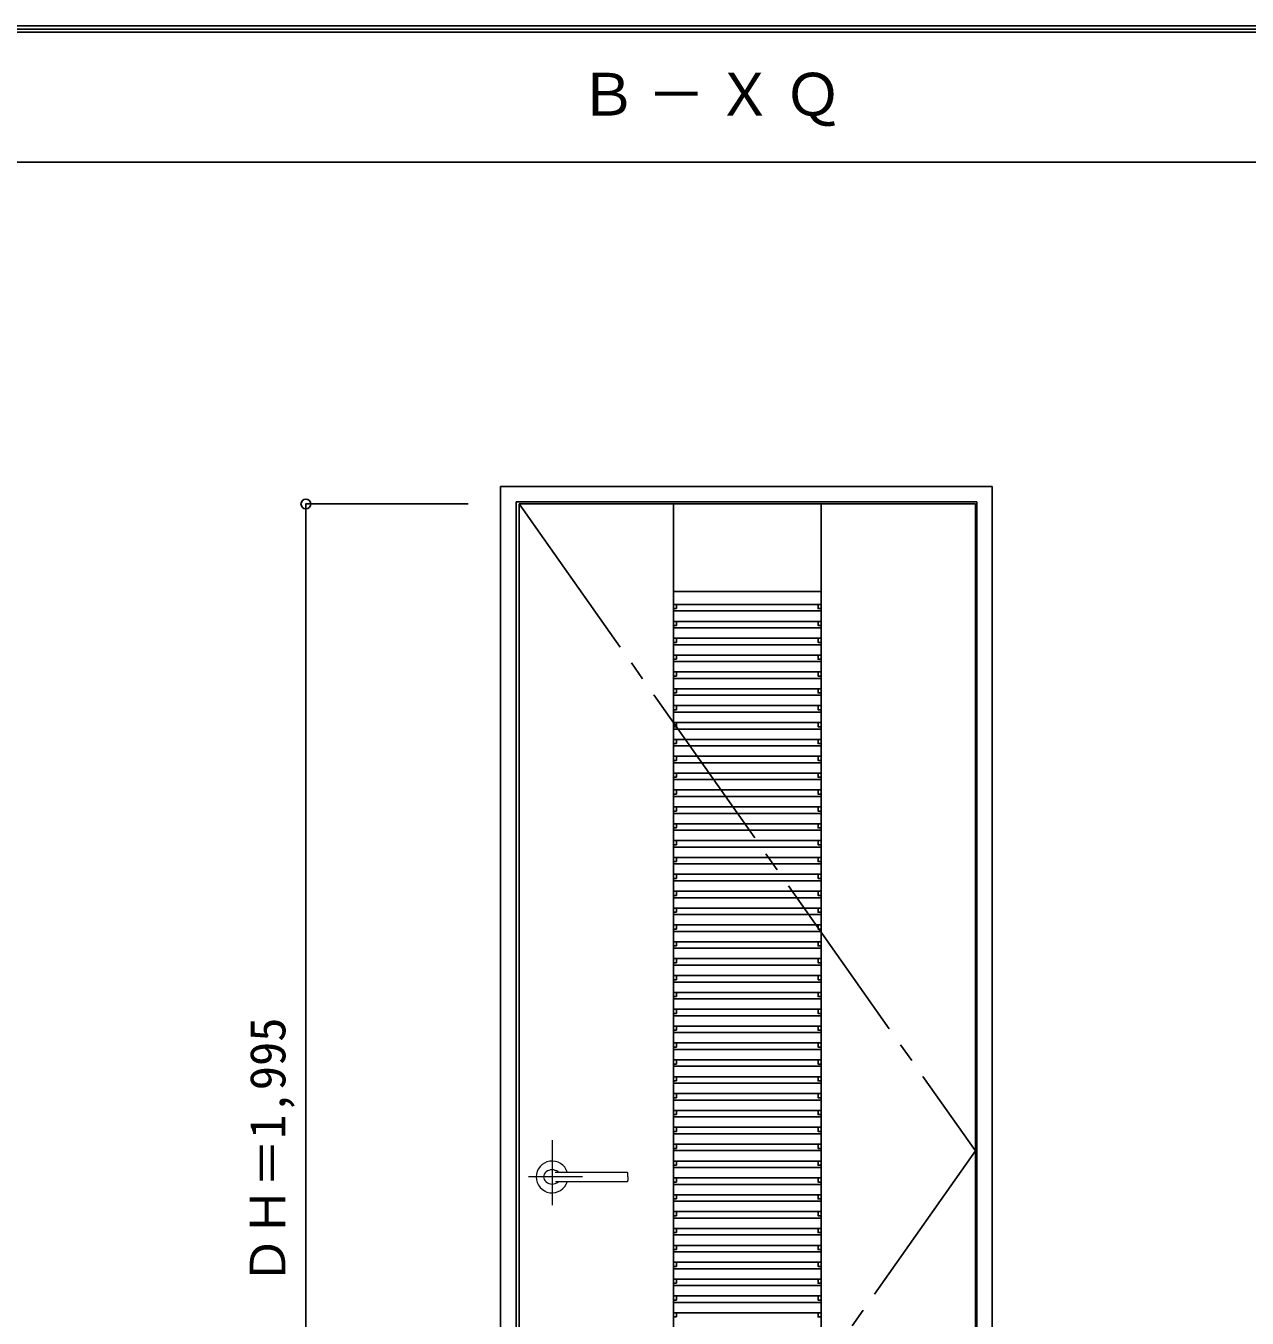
# Model space of a CAD drawing. Units: millimetres, scale not verified. Extents: x -6000 to 5700, y -4307 to 4175.
# Drawn here: x -966 to 917, y 2183 to 4175 of the extents above; entities that cross this region are included whole.
import ezdxf
from ezdxf.enums import TextEntityAlignment as Align

# ---------------------------------------------------------------- set-up
doc = ezdxf.new("R2010")
doc.units = ezdxf.units.MM
doc.header["$LTSCALE"] = 30
doc.header["$PDMODE"] = 32
doc.header["$PDSIZE"] = 15
doc.linetypes.add('CHAIN1', pattern=[8, 5, -1, 1, -1])
doc.linetypes.add('CHAIN2', pattern=[12, 9, -1, 1, -1])
for name, color, linetype in [('0-2_扉', 3, 'Continuous'), ('0-3_仕上げ', 4, 'Continuous'), ('0-4_枠', 3, 'Continuous'), ('0-7', 7, 'CHAIN2'), ('0-A_文字', 7, 'Continuous'), ('0-B_寸法', 7, 'Continuous'), ('F-1_枠', 6, 'Continuous')]:
    doc.layers.add(name, color=color, linetype=linetype)
doc.layers.add('0-5_レバー', color=7, linetype='Continuous', lineweight=18)
doc.styles.add('ＭＳ ゴシック', font='')
doc.styles.get('ＭＳ ゴシック').set_extended_font_data('MS Gothic')

msp = doc.modelspace()

# ---------------------------------------------------------------- linework, layer by layer
at = {"layer": '0-2_扉'}
for p, q in [((-205.2, 3438), (497.8, 3438)), ((-205.2, 1443), (-205.2, 3438)), ((497.8, 1443), (497.8, 3438))]:
    msp.add_line(p, q, dxfattribs=at)
at = {"layer": '0-3_仕上げ', "color": 3}
for p, q in [((32.3, 1443), (32.3, 3438)), ((260.3, 1443), (260.3, 3438))]:
    msp.add_line(p, q, dxfattribs=at)
at = {"layer": '0-3_仕上げ', "color": 7}
msp.add_line((32.3, 3303), (260.3, 3303), dxfattribs=at)
at = {"layer": '0-3_仕上げ'}
for p, q in [((32.3, 3283), (260.3, 3283)), ((32.3, 3276.58), (37.3, 3276.58)), ((32.3, 3273), (260.3, 3273)), ((37.3, 3283), (37.3, 3276.58)), ((32.3, 3257), (260.3, 3257)), ((32.3, 3250.58), (37.3, 3250.58)), ((37.3, 3257), (37.3, 3250.58)), ((32.3, 3247), (260.3, 3247)), ((32.3, 3231), (260.3, 3231)), ((37.3, 3231), (37.3, 3224.58)), ((32.3, 3224.58), (37.3, 3224.58)), ((32.3, 3221), (260.3, 3221)), ((32.3, 3205), (260.3, 3205)), ((32.3, 3198.58), (37.3, 3198.58)), ((32.3, 3195), (260.3, 3195)), ((37.3, 3205), (37.3, 3198.58)), ((32.3, 3179), (260.3, 3179)), ((32.3, 3172.58), (37.3, 3172.58)), ((32.3, 3169), (260.3, 3169)), ((37.3, 3179), (37.3, 3172.58)), ((32.3, 3153), (260.3, 3153)), ((37.3, 3153), (37.3, 3146.58)), ((32.3, 3146.58), (37.3, 3146.58)), ((32.3, 3143), (260.3, 3143)), ((32.3, 3127), (260.3, 3127)), ((32.3, 3120.58), (37.3, 3120.58)), ((32.3, 3117), (260.3, 3117)), ((37.3, 3127), (37.3, 3120.58)), ((32.3, 3101), (260.3, 3101)), ((32.3, 3094.58), (37.3, 3094.58)), ((32.3, 3091), (260.3, 3091)), ((37.3, 3101), (37.3, 3094.58)), ((32.3, 3075), (260.3, 3075)), ((32.3, 3068.58), (37.3, 3068.58)), ((37.3, 3075), (37.3, 3068.58)), ((32.3, 3065), (260.3, 3065)), ((32.3, 3049), (260.3, 3049)), ((37.3, 3049), (37.3, 3042.58)), ((32.3, 3042.58), (37.3, 3042.58)), ((32.3, 3039), (260.3, 3039)), ((32.3, 3023), (260.3, 3023)), ((32.3, 3016.58), (37.3, 3016.58)), ((32.3, 3013), (260.3, 3013)), ((37.3, 3023), (37.3, 3016.58)), ((32.3, 2997), (260.3, 2997)), ((32.3, 2990.58), (37.3, 2990.58)), ((37.3, 2997), (37.3, 2990.58)), ((32.3, 2987), (260.3, 2987)), ((32.3, 2971), (260.3, 2971)), ((37.3, 2971), (37.3, 2964.58)), ((32.3, 2964.58), (37.3, 2964.58)), ((32.3, 2961), (260.3, 2961)), ((32.3, 2945), (260.3, 2945)), ((32.3, 2938.58), (37.3, 2938.58)), ((32.3, 2935), (260.3, 2935)), ((37.3, 2945), (37.3, 2938.58)), ((32.3, 2919), (260.3, 2919)), ((32.3, 2912.58), (37.3, 2912.58)), ((32.3, 2909), (260.3, 2909)), ((37.3, 2919), (37.3, 2912.58)), ((32.3, 2893), (260.3, 2893)), ((37.3, 2893), (37.3, 2886.58)), ((32.3, 2886.58), (37.3, 2886.58)), ((32.3, 2883), (260.3, 2883)), ((32.3, 2867), (260.3, 2867)), ((32.3, 2860.58), (37.3, 2860.58)), ((32.3, 2857), (260.3, 2857)), ((37.3, 2867), (37.3, 2860.58)), ((32.3, 2841), (260.3, 2841)), ((32.3, 2834.58), (37.3, 2834.58)), ((32.3, 2831), (260.3, 2831)), ((37.3, 2841), (37.3, 2834.58)), ((32.3, 2815), (260.3, 2815)), ((37.3, 2815), (37.3, 2808.58)), ((32.3, 2808.58), (37.3, 2808.58)), ((32.3, 2805), (260.3, 2805)), ((32.3, 2789), (260.3, 2789)), ((32.3, 2782.58), (37.3, 2782.58)), ((32.3, 2779), (260.3, 2779)), ((37.3, 2789), (37.3, 2782.58)), ((32.3, 2763), (260.3, 2763)), ((32.3, 2756.58), (37.3, 2756.58)), ((32.3, 2753), (260.3, 2753)), ((37.3, 2763), (37.3, 2756.58)), ((32.3, 2737), (260.3, 2737)), ((32.3, 2730.58), (37.3, 2730.58)), ((37.3, 2737), (37.3, 2730.58)), ((32.3, 2727), (260.3, 2727)), ((32.3, 2711), (260.3, 2711)), ((37.3, 2711), (37.3, 2704.58)), ((32.3, 2704.58), (37.3, 2704.58)), ((32.3, 2701), (260.3, 2701)), ((32.3, 2685), (260.3, 2685)), ((32.3, 2678.58), (37.3, 2678.58)), ((32.3, 2675), (260.3, 2675)), ((37.3, 2685), (37.3, 2678.58)), ((32.3, 2659), (260.3, 2659)), ((32.3, 2652.58), (37.3, 2652.58)), ((37.3, 2659), (37.3, 2652.58)), ((32.3, 2649), (260.3, 2649)), ((32.3, 2633), (260.3, 2633)), ((37.3, 2633), (37.3, 2626.58)), ((32.3, 2626.58), (37.3, 2626.58)), ((32.3, 2623), (260.3, 2623)), ((32.3, 2607), (260.3, 2607)), ((32.3, 2600.58), (37.3, 2600.58)), ((32.3, 2597), (260.3, 2597)), ((37.3, 2607), (37.3, 2600.58)), ((32.3, 2581), (260.3, 2581)), ((32.3, 2574.58), (37.3, 2574.58)), ((32.3, 2571), (260.3, 2571)), ((37.3, 2581), (37.3, 2574.58)), ((32.3, 2555), (260.3, 2555)), ((37.3, 2555), (37.3, 2548.58)), ((32.3, 2548.58), (37.3, 2548.58)), ((32.3, 2545), (260.3, 2545)), ((32.3, 2529), (260.3, 2529)), ((32.3, 2522.58), (37.3, 2522.58)), ((32.3, 2519), (260.3, 2519)), ((37.3, 2529), (37.3, 2522.58)), ((32.3, 2503), (260.3, 2503)), ((32.3, 2496.58), (37.3, 2496.58)), ((32.3, 2493), (260.3, 2493)), ((37.3, 2503), (37.3, 2496.58)), ((32.3, 2477), (260.3, 2477)), ((32.3, 2470.58), (37.3, 2470.58)), ((37.3, 2477), (37.3, 2470.58)), ((32.3, 2467), (260.3, 2467)), ((32.3, 2451), (260.3, 2451)), ((37.3, 2451), (37.3, 2444.58)), ((32.3, 2444.58), (37.3, 2444.58)), ((32.3, 2441), (260.3, 2441)), ((32.3, 2425), (260.3, 2425)), ((32.3, 2418.58), (37.3, 2418.58)), ((32.3, 2415), (260.3, 2415)), ((37.3, 2425), (37.3, 2418.58)), ((32.3, 2399), (260.3, 2399)), ((32.3, 2392.58), (37.3, 2392.58)), ((37.3, 2399), (37.3, 2392.58)), ((32.3, 2389), (260.3, 2389)), ((32.3, 2373), (260.3, 2373)), ((37.3, 2373), (37.3, 2366.58)), ((32.3, 2366.58), (37.3, 2366.58)), ((32.3, 2363), (260.3, 2363)), ((32.3, 2347), (260.3, 2347)), ((32.3, 2340.58), (37.3, 2340.58)), ((32.3, 2337), (260.3, 2337)), ((37.3, 2347), (37.3, 2340.58)), ((32.3, 2321), (260.3, 2321)), ((32.3, 2314.58), (37.3, 2314.58)), ((32.3, 2311), (260.3, 2311)), ((37.3, 2321), (37.3, 2314.58)), ((32.3, 2295), (260.3, 2295)), ((37.3, 2295), (37.3, 2288.58)), ((32.3, 2288.58), (37.3, 2288.58)), ((32.3, 2285), (260.3, 2285)), ((32.3, 2269), (260.3, 2269)), ((32.3, 2262.58), (37.3, 2262.58)), ((32.3, 2259), (260.3, 2259)), ((37.3, 2269), (37.3, 2262.58)), ((32.3, 2243), (260.3, 2243)), ((32.3, 2236.58), (37.3, 2236.58)), ((32.3, 2233), (260.3, 2233)), ((37.3, 2243), (37.3, 2236.58)), ((32.3, 2217), (260.3, 2217)), ((37.3, 2217), (37.3, 2210.58)), ((32.3, 2210.58), (37.3, 2210.58)), ((32.3, 2207), (260.3, 2207)), ((32.3, 2191), (260.3, 2191)), ((32.3, 2184.58), (37.3, 2184.58)), ((37.3, 2191), (37.3, 2184.58))]:
    msp.add_line(p, q, dxfattribs=at)
for points in [[(255.3, 3283), (255.3, 3276.58), (260.3, 3276.58)], [(255.3, 3257), (255.3, 3250.58), (260.3, 3250.58)], [(255.3, 3231), (255.3, 3224.58), (260.3, 3224.58)], [(255.3, 3205), (255.3, 3198.58), (260.3, 3198.58)], [(255.3, 3179), (255.3, 3172.58), (260.3, 3172.58)], [(255.3, 3153), (255.3, 3146.58), (260.3, 3146.58)], [(255.3, 3127), (255.3, 3120.58), (260.3, 3120.58)], [(255.3, 3101), (255.3, 3094.58), (260.3, 3094.58)], [(255.3, 3075), (255.3, 3068.58), (260.3, 3068.58)], [(255.3, 3049), (255.3, 3042.58), (260.3, 3042.58)], [(255.3, 3023), (255.3, 3016.58), (260.3, 3016.58)], [(255.3, 2997), (255.3, 2990.58), (260.3, 2990.58)], [(255.3, 2971), (255.3, 2964.58), (260.3, 2964.58)], [(255.3, 2945), (255.3, 2938.58), (260.3, 2938.58)], [(255.3, 2919), (255.3, 2912.58), (260.3, 2912.58)], [(255.3, 2893), (255.3, 2886.58), (260.3, 2886.58)], [(255.3, 2867), (255.3, 2860.58), (260.3, 2860.58)], [(255.3, 2841), (255.3, 2834.58), (260.3, 2834.58)], [(255.3, 2815), (255.3, 2808.58), (260.3, 2808.58)], [(255.3, 2789), (255.3, 2782.58), (260.3, 2782.58)], [(255.3, 2763), (255.3, 2756.58), (260.3, 2756.58)], [(255.3, 2737), (255.3, 2730.58), (260.3, 2730.58)], [(255.3, 2711), (255.3, 2704.58), (260.3, 2704.58)], [(255.3, 2685), (255.3, 2678.58), (260.3, 2678.58)], [(255.3, 2659), (255.3, 2652.58), (260.3, 2652.58)], [(255.3, 2633), (255.3, 2626.58), (260.3, 2626.58)], [(255.3, 2607), (255.3, 2600.58), (260.3, 2600.58)], [(255.3, 2581), (255.3, 2574.58), (260.3, 2574.58)], [(255.3, 2555), (255.3, 2548.58), (260.3, 2548.58)], [(255.3, 2529), (255.3, 2522.58), (260.3, 2522.58)], [(255.3, 2503), (255.3, 2496.58), (260.3, 2496.58)], [(255.3, 2477), (255.3, 2470.58), (260.3, 2470.58)], [(255.3, 2451), (255.3, 2444.58), (260.3, 2444.58)], [(255.3, 2425), (255.3, 2418.58), (260.3, 2418.58)], [(255.3, 2399), (255.3, 2392.58), (260.3, 2392.58)], [(255.3, 2373), (255.3, 2366.58), (260.3, 2366.58)], [(255.3, 2347), (255.3, 2340.58), (260.3, 2340.58)], [(255.3, 2321), (255.3, 2314.58), (260.3, 2314.58)], [(255.3, 2295), (255.3, 2288.58), (260.3, 2288.58)], [(255.3, 2269), (255.3, 2262.58), (260.3, 2262.58)], [(255.3, 2243), (255.3, 2236.58), (260.3, 2236.58)], [(255.3, 2217), (255.3, 2210.58), (260.3, 2210.58)], [(255.3, 2191), (255.3, 2184.58), (260.3, 2184.58)]]:
    msp.add_lwpolyline(points, dxfattribs=at)
at = {"layer": '0-4_枠'}
for p, q in [((-234.2, 3465), (523.8, 3465)), ((-234.2, 1418), (-234.2, 3465)), ((523.8, 1418), (523.8, 3465)), ((-210.2, 3441), (499.8, 3441)), ((-210.2, 1418), (-210.2, 3441)), ((499.8, 1418), (499.8, 3441))]:
    msp.add_line(p, q, dxfattribs=at)
at = {"layer": '0-5_レバー', "color": 4, "linetype": 'CHAIN1'}
for p, q in [((-154.7, 2456.96), (-154.7, 2357.11)), ((-107.9, 2400.5), (-190.92, 2400.5))]:
    msp.add_line(p, q, dxfattribs=at)
at = {"layer": '0-5_レバー'}
for q in [(-37.7, 2405.99), (-37.7, 2395)]:
    msp.add_line((-37.7, 2400.5), q, dxfattribs=at)
for points in [[(-144.74, 2407.49), (-145.51, 2408.28), (-147.48, 2409.65), (-149.73, 2410.66), (-152.16, 2411.29), (-154.7, 2411.5), (-157.24, 2411.29), (-159.67, 2410.66), (-161.92, 2409.65), (-163.89, 2408.28), (-165.51, 2406.61), (-166.71, 2404.71), (-167.45, 2402.65), (-167.7, 2400.5), (-167.45, 2398.35), (-166.71, 2396.29), (-165.51, 2394.39), (-163.89, 2392.72), (-161.92, 2391.35), (-159.67, 2390.34), (-157.24, 2389.71), (-154.7, 2389.5), (-152.16, 2389.71), (-149.73, 2390.34), (-147.48, 2391.35), (-145.51, 2392.72), (-144.74, 2393.51)], [(-39.2, 2407.5), (-48.93, 2407.5), (-59.11, 2407.5), (-68.71, 2407.5), (-77.7, 2407.5), (-86.11, 2407.5), (-93.92, 2407.5), (-100.74, 2407.5), (-107.04, 2407.5), (-112.8, 2407.5), (-118.05, 2407.5), (-122.84, 2407.5), (-127.5, 2407.5), (-131.7, 2407.5), (-135.45, 2407.5), (-137.45, 2407.5), (-139.3, 2407.5), (-141.31, 2407.49), (-143.72, 2407.49), (-145.21, 2407.49), (-146.75, 2407.49), (-148.27, 2407.49), (-149.37, 2407.49), (-149.83, 2407.49), (-149.83, 2407.48)], [(-149.68, 2393.51), (-149.55, 2393.51), (-149.11, 2393.51), (-148.39, 2393.51), (-147.37, 2393.51), (-146.11, 2393.51), (-144.76, 2393.51), (-141.9, 2393.51), (-138.92, 2393.5), (-135.9, 2393.5), (-132.86, 2393.5), (-129.79, 2393.5), (-126.71, 2393.5), (-122.71, 2393.5), (-118.3, 2393.5), (-113.33, 2393.5), (-107.8, 2393.5), (-101.71, 2393.5), (-95.06, 2393.5), (-87.85, 2393.5), (-79.26, 2393.5), (-70, 2393.5), (-60.06, 2393.5), (-49.45, 2393.5), (-39.2, 2393.5)], [(-39.2, 2407.5), (-48.28, 2407.5), (-48.68, 2407.5)]]:
    msp.add_lwpolyline(points, dxfattribs=at)
for centre, radius, start, end in [((-154.7, 2400.5), 24.55, 16.59952, 343.36736), ((-39.2, 2406), 1.5, 0.00847, 89.9163), ((-39.2, 2406), 1.5, 360, 90.17419), ((-39.2, 2395), 1.5, 270.16419, 0), ((-39.2, 2395), 1.5, 269.91059, 359.99153)]:
    msp.add_arc(centre, radius, start, end, dxfattribs=at)
at = {"layer": '0-7'}
for p, q in [((-205.2, 3438), (497.8, 2440.5)), ((497.8, 2440.5), (-205.2, 1443))]:
    msp.add_line(p, q, dxfattribs=at)
at = {"layer": '0-B_寸法', "color": 4}
for q in [(-284.2, 3438), (-534.2, 1443)]:
    msp.add_line((-534.2, 3438), q, dxfattribs=at)
at = {"layer": '0-B_寸法'}
msp.add_point((-534.2, 3438), dxfattribs=at)
at = {"layer": 'F-1_枠'}
for p, q in [((-6000, 4175), (5700, 4175)), ((-6000, 4170), (5700, 4170)), ((-6000, 4165), (5700, 4165)), ((-6000, 3965), (5700, 3965))]:
    msp.add_line(p, q, dxfattribs=at)

# ---------------------------------------------------------------- texts
at = {"layer": '0-A_文字', "insert": (-113.5, 4020), "char_height": 65.98, "attachment_point": 7, "style": 'ＭＳ ゴシック'}
msp.add_mtext('\\T1.17;Ｂ－ＸＱ', dxfattribs=at)
at = {"layer": '0-B_寸法', "style": 'ＭＳ ゴシック'}
msp.add_text('ＤＨ＝1,995', height=54.99, rotation=90, dxfattribs=at).set_placement((-549.2, 2234.25), align=Align.BOTTOM_LEFT)

doc.saveas('drawing.dxf')
